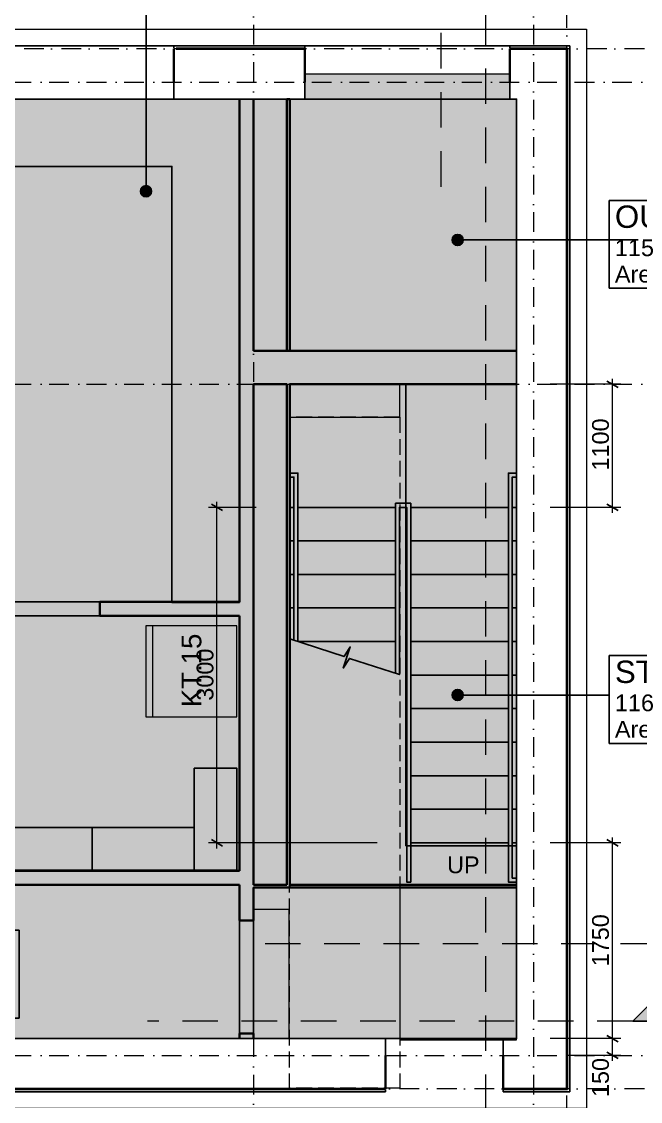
# Model space of a CAD drawing. Header units: millimetres. Extents: x -14278 to 101596, y -22378 to 34603.
# Drawn here: x 30280 to 35806, y 6139 to 15793 of the extents above; entities that cross this region are included whole.
import ezdxf
from ezdxf.enums import TextEntityAlignment as Align

# ---------------------------------------------------------------- set-up
doc = ezdxf.new("R2010")
doc.units = ezdxf.units.MM
doc.header["$MEASUREMENT"] = 0
for name, pattern in [('Dot & Dashed', [335.138881, 176.388884, -88.194442, 0, -70.555556]), ('Hidden Line', [195.611112, 141.111112, -54.5]), ('Long Dashed', [529.166651, 317.499995, -211.666656])]:
    doc.linetypes.add(name, pattern=pattern)
for name, color, linetype in [('A-Ee_40_20-M_GeneralFFAndEInternalFixed', 7, 'Continuous'), ('A-Zz_60_50_80-P_MarkerSection', 7, 'Continuous'), ('A-Zz_60_50_80-P_MarkerSectionStairs', 7, 'Continuous'), ('NewA-Ee_25_10-M_WallsExternal', 7, 'Continuous'), ('NewA-Ee_25_10-M_WallsInternal', 7, 'Continuous'), ('NewA-Ee_30_40-M_Floors', 7, 'Continuous'), ('NewA-Ee_30_60-M_Pavements', 7, 'Continuous'), ('NewA-Ee_35_10-M_StairsInternal', 7, 'Continuous'), ('NewA-Ee_35_10-M_StairsInternal2D', 7, 'Continuous'), ('NewA-Ee_40_20-M_GeneralFFAndEInternalCulinary', 7, 'Continuous'), ('NewA-SL-M_SpacesExternal', 7, 'Continuous'), ('NewA-SL-M_SpacesInternal', 7, 'Continuous'), ('NewA-Ss_30_25-M_CeilingAndSoffitSystems', 7, 'Continuous'), ('NewA-Zz_20_10_90-T_TextStair', 7, 'Continuous'), ('NewA-Zz_20_20-D_DimensionDetail', 7, 'Continuous'), ('NewA-Zz_35_40_80-M_GridStructural', 7, 'Continuous'), ('NewA-Zz_50_10_70-P_BoundarySiteRed', 7, 'Continuous'), ('NewA-Zz_50_10_90-P_BoundarySpace', 7, 'Continuous'), ('NewA-Zz_50_90_00-M_GrossInternal', 7, 'Continuous')]:
    doc.layers.add(name, color=color, linetype=linetype)
doc.styles.add('GENERATED_STYLE_1', font='')
doc.styles.get('GENERATED_STYLE_1').set_extended_font_data('Arial')
doc.dimstyles.new('GENERATED_STYLE__1', dxfattribs={"dimtxt": 150, "dimasz": 76, "dimexe": 0.18, "dimexo": 300, "dimgap": 0.09, "dimtad": 1, "dimdec": 0, "dimzin": 0, "dimdsep": 46, "dimtxsty": 'GENERATED_STYLE_1', "dimblk": 'ARROWHEAD_2', "dimblk1": 'ARROWHEAD_2', "dimblk2": 'ARROWHEAD_2', "dimcen": 0.09, "dimclrd": 6, "dimclre": 6, "dimclrt": 7, "dimazin": 0, "dimtfac": 1, "dimtdec": 4, "dimtmove": 0, "dimatfit": 3, "dimfxl": 0, "dimtolj": 1, "dimtzin": 0, "dimarcsym": 0})

# ---------------------------------------------------------------- blocks, each defined once
blk = doc.blocks.new('STAIR #2_116_1_1', base_point=(36224, 9772))
at = {"layer": 'NewA-SL-M_SpacesInternal', "color": 253, "linetype": 'Continuous', "lineweight": 13}
for p, q in [((32674.1, 12550), (32674.1, 8050)), ((34699.7, 12550), (32674.1, 12550)), ((34699.7, 6700.3), (34699.7, 12550)), ((32674.1, 8050), (32350, 8050)), ((32350, 8050), (32350, 6700.3)), ((32350, 6700.3), (34699.7, 6700.3))]:
    blk.add_line(p, q, dxfattribs=at)
at = {"layer": 'NewA-SL-M_SpacesInternal', "linetype": 'Continuous'}
for p, q in [((35528, 10125.5), (35528, 9811.2)), ((35528, 10125.5), (36920.1, 10125.5)), ((36920.1, 10125.5), (36920.1, 9811.2)), ((35528, 9811.2), (35528, 9575.5)), ((36920.1, 9811.2), (36920.1, 9575.5)), ((35528, 9575.5), (35528, 9339.8)), ((36920.1, 9575.5), (36920.1, 9339.8)), ((35528, 9339.8), (36920.1, 9339.8))]:
    blk.add_line(p, q, dxfattribs=at)
at = {"layer": 'NewA-SL-M_SpacesInternal', "color": 5, "lineweight": 70, "style": 'GENERATED_STYLE_1'}
for tag, height, p in [('ROOM_NAME', 200, (35578, 10079.8)), ('ROOM_NUMBER', 150, (35578, 9777)), ('adj_text', 150, (35578, 9541.2))]:
    blk.add_attdef(tag, text='', height=height, dxfattribs=at).set_placement(p, align=Align.TOP_LEFT)
blk = doc.blocks.new('PANTRY_114_6_1', base_point=(29618.9, 7316.1))
at = {"layer": 'NewA-SL-M_SpacesInternal', "color": 253, "linetype": 'Continuous', "lineweight": 13}
for p, q in [((32225, 10480), (27965.3, 10480)), ((27965.3, 10480), (27965.3, 8200)), ((32225, 8200), (32225, 10480)), ((27965.3, 8200), (32225, 8200))]:
    blk.add_line(p, q, dxfattribs=at)
at = {"layer": 'NewA-SL-M_SpacesInternal', "linetype": 'Continuous'}
for p, q in [((28980, 7669.6), (28980, 7355.4)), ((28980, 7669.6), (30257.7, 7669.6)), ((30257.7, 7669.6), (30257.7, 7355.4)), ((28980, 7355.4), (28980, 7119.6)), ((30257.7, 7355.4), (30257.7, 7119.6)), ((28980, 7119.6), (28980, 6883.9)), ((30257.7, 7119.6), (30257.7, 6883.9)), ((28980, 6883.9), (30257.7, 6883.9))]:
    blk.add_line(p, q, dxfattribs=at)
at = {"layer": 'NewA-SL-M_SpacesInternal', "color": 5, "lineweight": 70, "style": 'GENERATED_STYLE_1'}
for tag, height, p in [('ROOM_NAME', 200, (29030, 7623.9)), ('ROOM_NUMBER', 150, (29030, 7321.1)), ('adj_text', 150, (29030, 7085.4))]:
    blk.add_attdef(tag, text='', height=height, dxfattribs=at).set_placement(p, align=Align.TOP_LEFT)
blk = doc.blocks.new('FOOD STORAGE_113_7_1', base_point=(30691.1, 17849.3))
at = {"layer": 'NewA-SL-M_SpacesInternal', "linetype": 'Continuous'}
for p, q in [((29538.8, 18202.9), (29538.8, 17888.6)), ((29538.8, 18202.9), (31843.5, 18202.9)), ((31843.5, 18202.9), (31843.5, 17888.6)), ((29538.8, 17888.6), (29538.8, 17652.9)), ((31843.5, 17888.6), (31843.5, 17652.9)), ((29538.8, 17652.9), (29538.8, 17417.1)), ((31843.5, 17652.9), (31843.5, 17417.1)), ((29538.8, 17417.1), (31843.5, 17417.1))]:
    blk.add_line(p, q, dxfattribs=at)
at = {"layer": 'NewA-SL-M_SpacesInternal', "color": 253, "linetype": 'Continuous', "lineweight": 13}
for p, q in [((29263.9, 15099.7), (29263.9, 10605)), ((32225, 15099.7), (29263.9, 15099.7)), ((32225, 10605), (32225, 15099.7)), ((29263.9, 10605), (32225, 10605))]:
    blk.add_line(p, q, dxfattribs=at)
at = {"layer": 'NewA-SL-M_SpacesInternal', "color": 5, "lineweight": 70, "style": 'GENERATED_STYLE_1'}
for tag, height, p in [('ROOM_NAME', 200, (29588.8, 18157.1)), ('ROOM_NUMBER', 150, (29588.8, 17854.3)), ('adj_text', 150, (29588.8, 17618.6))]:
    blk.add_attdef(tag, text='', height=height, dxfattribs=at).set_placement(p, align=Align.TOP_LEFT)
blk = doc.blocks.new('OUTDOOR STORAGE_115_8_1', base_point=(36985.1, 13840.7))
at = {"layer": 'NewA-SL-M_SpacesInternal', "color": 253, "linetype": 'Continuous', "lineweight": 13}
for p, q in [((34699.7, 15099.7), (32350, 15099.7)), ((32350, 15099.7), (32350, 12850)), ((34699.7, 12850), (34699.7, 15099.7)), ((32350, 12850), (34699.7, 12850))]:
    blk.add_line(p, q, dxfattribs=at)
at = {"layer": 'NewA-SL-M_SpacesInternal', "linetype": 'Continuous'}
for p, q in [((35528, 14194.3), (35528, 13880)), ((35528, 14194.3), (38442.2, 14194.3)), ((38442.2, 14194.3), (38442.2, 13880)), ((35528, 13880), (35528, 13644.3)), ((38442.2, 13880), (38442.2, 13644.3)), ((35528, 13644.3), (35528, 13408.6)), ((38442.2, 13644.3), (38442.2, 13408.6)), ((35528, 13408.6), (38442.2, 13408.6))]:
    blk.add_line(p, q, dxfattribs=at)
at = {"layer": 'NewA-SL-M_SpacesInternal', "color": 5, "lineweight": 70, "style": 'GENERATED_STYLE_1'}
for tag, height, p in [('ROOM_NAME', 200, (35578, 14148.6)), ('ROOM_NUMBER', 150, (35578, 13845.7)), ('adj_text', 150, (35578, 13610))]:
    blk.add_attdef(tag, text='', height=height, dxfattribs=at).set_placement(p, align=Align.TOP_LEFT)
blk = doc.blocks.new('HALL_117_9_1', base_point=(18959.3, 7316.1))
at = {"layer": 'NewA-SL-M_SpacesInternal', "color": 253, "linetype": 'Continuous', "lineweight": 13}
for p, q in [((32225, 8075), (6032.4, 8075)), ((32225, 6700.3), (32225, 8075)), ((27899.7, 6700.3), (32225, 6700.3))]:
    blk.add_line(p, q, dxfattribs=at)
at = {"layer": 'NewA-SL-M_SpacesInternal', "color": 5, "lineweight": 70, "style": 'GENERATED_STYLE_1'}
for tag, height, p in [('ROOM_NAME', 200, (18313.2, 7623.9)), ('ROOM_NUMBER', 150, (18313.2, 7321.1)), ('adj_text', 150, (18313.2, 7085.4))]:
    blk.add_attdef(tag, text='', height=height, dxfattribs=at).set_placement(p, align=Align.TOP_LEFT)
blk = doc.blocks.new('BUILDING SITE_Site_28_1', base_point=(-3334.4, -767))
at = {"layer": 'NewA-SL-M_SpacesExternal', "color": 253, "linetype": 'Continuous', "lineweight": 13}
for p, q in [((-474.7, 15724.7), (35324.7, 15724.7)), ((35324.7, 15724.7), (35324.7, 6075.3))]:
    blk.add_line(p, q, dxfattribs=at)
blk.add_arc((14339.9, 6112.3), 28490.7, 314.60235, 1.1673, dxfattribs=at)
at = {"layer": 'NewA-SL-M_SpacesExternal', "color": 5, "lineweight": 70, "style": 'GENERATED_STYLE_1'}
for tag, height, p in [('ROOM_NAME', 200, (-4325.1, -459.1)), ('ROOM_NUMBER', 150, (-4325.1, -762)), ('adj_text', 150, (-4325.1, -997.7))]:
    blk.add_attdef(tag, text='', height=height, dxfattribs=at).set_placement(p, align=Align.TOP_LEFT)
blk = doc.blocks.new('Mesh_1_1', base_point=(14339.9, 34603))
at = {"layer": 'NewA-Ee_30_60-M_Pavements', "color": 254, "linetype": 'Continuous', "lineweight": 13, "flags": 128}
blk.add_lwpolyline([(14339.9, 34603, -0.414214), (42830.6, 6112.3, -0.414214), (14339.9, -22378.4, -0.414214), (-14150.7, 6112.3, -0.414214)], format="xyb", close=True, dxfattribs=at)
blk.add_lwpolyline([(-474.7, 15724.7), (35324.7, 15724.7), (35324.7, 6075.3), (28524.7, 6075.3), (28524.7, -474.7), (7900.2, -474.7), (7900.2, 2666.8), (6124.7, 2666.8), (6124.7, 1525.3), (1425.3, 1525.3), (1425.3, 6075.3), (-474.7, 6075.3)], close=True, dxfattribs=at)
blk = doc.blocks.new('Slab_1_1', base_point=(32668.2, 12256.6))
at = {"layer": 'NewA-Ee_30_40-M_Floors', "linetype": 'Continuous', "lineweight": 13}
blk.add_hatch(color=254, dxfattribs=at).paths.add_polyline_path([(32668.2, 12256.6), (33656.2, 12256.6), (33656.2, 12550), (32668.2, 12550)])
at = {"layer": 'NewA-Ee_30_40-M_Floors', "color": 6, "linetype": 'Continuous', "lineweight": 13, "flags": 128}
blk.add_lwpolyline([(32668.2, 12256.6), (33656.2, 12256.6), (33656.2, 12550), (32668.2, 12550)], close=True, dxfattribs=at)
blk = doc.blocks.new('Slab_2_1', base_point=(32350, 6700.3))
at = {"layer": 'NewA-Ee_30_40-M_Floors', "linetype": 'Continuous', "lineweight": 13}
blk.add_hatch(color=254, dxfattribs=at).paths.add_polyline_path([(32350, 6700.3), (32668.2, 6700.3), (32668.2, 7855.1), (32350, 7855.1)])
at = {"layer": 'NewA-Ee_30_40-M_Floors', "color": 6, "linetype": 'Continuous', "lineweight": 13, "flags": 128}
blk.add_lwpolyline([(32350, 6700.3), (32668.2, 6700.3), (32668.2, 7855.1), (32350, 7855.1)], close=True, dxfattribs=at)
blk = doc.blocks.new('Slab_3_1', base_point=(33656.2, 6690.1))
at = {"layer": 'NewA-Ee_30_40-M_Floors', "linetype": 'Continuous', "lineweight": 13}
blk.add_hatch(color=254, dxfattribs=at).paths.add_polyline_path([(33656.2, 6690.1), (34699.7, 6690.1), (34699.7, 8075), (33656.2, 8075)])
at = {"layer": 'NewA-Ee_30_40-M_Floors', "color": 6, "linetype": 'Continuous', "lineweight": 13, "flags": 128}
blk.add_lwpolyline([(33656.2, 6690.1), (34699.7, 6690.1), (34699.7, 8075), (33656.2, 8075)], close=True, dxfattribs=at)
blk = doc.blocks.new('Slab_4_1', base_point=(11328, 15324.9))
at = {"layer": 'NewA-Ee_30_40-M_Floors', "linetype": 'Continuous', "lineweight": 13}
blk.add_hatch(color=254, dxfattribs=at).paths.add_polyline_path([(11328, 15324.9), (11328, 15099.7), (150.3, 15099.7), (150.3, 9350.5), (-124.9, 9350.5), (-124.9, 8300.5), (150.3, 8300.5), (150.3, 6700.3), (2050.3, 6700.3), (2050.3, 2150.3), (5499.7, 2150.3), (5499.7, 3091.8), (6214.3, 3091.8), (6214.3, 2766.8), (7714.3, 2766.8), (7714.3, 3091.8), (8455.6, 3091.8), (8500.3, 150.3), (16363.1, 150.3), (16363.1, -124.9), (17413.1, -124.9), (17413.1, 150.3), (27899.7, 150.3), (27899.7, 6700.3), (34699.7, 6700.3), (34699.7, 15099.7), (34639.4, 15099.7), (34639.4, 15324.9), (32809.4, 15324.9), (32809.4, 15099.7), (13158, 15099.7), (13158, 15324.9)])
at = {"layer": 'NewA-Ee_30_40-M_Floors', "color": 6, "linetype": 'Continuous', "lineweight": 13, "flags": 128}
blk.add_lwpolyline([(13158, 15099.7), (32809.4, 15099.7), (32809.4, 15324.9), (34639.4, 15324.9), (34639.4, 15099.7), (34699.7, 15099.7), (34699.7, 6700.3), (27899.7, 6700.3), (27899.7, 150.3), (17413.1, 150.3)], dxfattribs=at)
blk = doc.blocks.new('Slab_15_1', base_point=(29263.9, 15099.7))
at = {"layer": 'NewA-Ss_30_25-M_CeilingAndSoffitSystems', "linetype": 'Continuous', "lineweight": 0}
blk.add_hatch(color=255, dxfattribs=at).paths.add_polyline_path([(29263.9, 15099.7), (29263.9, 10605), (32225, 10605), (32225, 15099.7)])
at = {"layer": 'NewA-Ss_30_25-M_CeilingAndSoffitSystems', "color": 6, "linetype": 'Continuous', "lineweight": 13, "flags": 128}
blk.add_lwpolyline([(29263.9, 15099.7), (32225, 15099.7), (32225, 10605), (29263.9, 10605)], close=True, dxfattribs=at)
blk = doc.blocks.new('Slab_16_1', base_point=(27965.325, 10480))
at = {"layer": 'NewA-Ss_30_25-M_CeilingAndSoffitSystems', "linetype": 'Continuous', "lineweight": 0}
blk.add_hatch(color=255, dxfattribs=at).paths.add_polyline_path([(27965.325, 10480), (27965.325, 8200), (32225, 8200), (32225, 10480)])
at = {"layer": 'NewA-Ss_30_25-M_CeilingAndSoffitSystems', "color": 6, "linetype": 'Continuous', "lineweight": 13, "flags": 128}
blk.add_lwpolyline([(27965.325, 10480), (32225, 10480), (32225, 8200), (27965.325, 8200)], close=True, dxfattribs=at)
blk = doc.blocks.new('Slab_17_1', base_point=(32350, 12850))
at = {"layer": 'NewA-Ss_30_25-M_CeilingAndSoffitSystems', "linetype": 'Continuous', "lineweight": 0}
blk.add_hatch(color=255, dxfattribs=at).paths.add_polyline_path([(32350, 12850), (34699.7, 12850), (34699.7, 15099.7), (32350, 15099.7)])
at = {"layer": 'NewA-Ss_30_25-M_CeilingAndSoffitSystems', "color": 6, "linetype": 'Continuous', "lineweight": 13, "flags": 128}
blk.add_lwpolyline([(32350, 12850), (34699.7, 12850), (34699.7, 15099.7), (32350, 15099.7)], close=True, dxfattribs=at)
blk = doc.blocks.new('Slab_18_1', base_point=(32225, 6700.3))
at = {"layer": 'NewA-Ss_30_25-M_CeilingAndSoffitSystems', "linetype": 'Continuous', "lineweight": 0}
blk.add_hatch(color=255, dxfattribs=at).paths.add_polyline_path([(32225, 6700.3), (32225, 8075), (6060, 8075), (6060, 6700.3)])
at = {"layer": 'NewA-Ss_30_25-M_CeilingAndSoffitSystems', "color": 6, "linetype": 'Continuous', "lineweight": 13, "flags": 128}
blk.add_lwpolyline([(32225, 6700.3), (6060, 6700.3), (6060, 8075), (32225, 8075)], close=True, dxfattribs=at)
blk = doc.blocks.new('Slab_28_1', base_point=(32350, 8050))
at = {"layer": 'NewA-Ss_30_25-M_CeilingAndSoffitSystems', "linetype": 'Continuous', "lineweight": 0}
blk.add_hatch(color=255, dxfattribs=at).paths.add_polyline_path([(32350, 8050), (32350, 6700.3), (34699.7, 6700.3), (34699.7, 8050)])
at = {"layer": 'NewA-Ss_30_25-M_CeilingAndSoffitSystems', "color": 6, "linetype": 'Continuous', "lineweight": 13, "flags": 128}
blk.add_lwpolyline([(32350, 8050), (34699.7, 8050), (34699.7, 6700.3), (32350, 6700.3)], close=True, dxfattribs=at)
blk = doc.blocks.new('Wall_3_1', base_point=(0, 15250))
at = {"layer": 'NewA-Ee_25_10-M_WallsExternal', "linetype": 'Continuous'}
for p, q in [((31640, 15574.9), (30140, 15574.9)), ((31660.1, 15574.9), (31640, 15574.9)), ((31640, 15574.9), (31640, 15554.8)), ((31660.1, 15554.8), (32809.4, 15554.8)), ((32809.4, 15574.9), (32809.4, 15554.8)), ((34639.4, 15574.9), (32809.4, 15574.9)), ((34639.4, 15574.9), (34639.4, 15554.8)), ((34639.4, 15554.8), (35154.8, 15554.8)), ((31640, 15250), (31640, 15224.9)), ((31640, 15224.9), (31640, 15179.6)), ((31640, 15179.6), (31640, 15116.1)), ((32809.4, 15250), (32809.4, 15209.9)), ((32809.4, 15209.9), (32809.4, 15179.6)), ((32809.4, 15179.6), (32809.4, 15116.1)), ((34639.4, 15250), (34639.4, 15209.9)), ((34639.4, 15209.9), (34639.4, 15179.6)), ((34639.4, 15179.6), (34639.4, 15116.1)), ((31640, 15116.1), (31640, 15099.7)), ((31653, 15099.7), (31640, 15099.7)), ((32809.4, 15116.1), (32809.4, 15099.7)), ((34639.4, 15116.1), (34639.4, 15099.7))]:
    blk.add_line(p, q, dxfattribs=at)
at = {"layer": 'NewA-Ee_25_10-M_WallsExternal', "color": 92, "linetype": 'Continuous', "lineweight": 35}
for p, q in [((31640, 15550), (31640, 15274.9)), ((31660.1, 15550), (32809.4, 15550)), ((32809.4, 15550), (32809.4, 15324.9)), ((34639.4, 15550), (35150, 15550)), ((34639.4, 15550), (34639.4, 15324.9)), ((31640, 15274.9), (31640, 15250)), ((32809.4, 15324.9), (32809.4, 15250)), ((34639.4, 15324.9), (34639.4, 15250))]:
    blk.add_line(p, q, dxfattribs=at)
at = {"layer": 'NewA-Ee_25_10-M_WallsExternal', "linetype": 'Continuous', "flags": 128}
for points in [[(32809.4, 15574.9), (31660.1, 15574.9)], [(35174.9, 15574.9), (34639.4, 15574.9)], [(31653, 15099.7), (32225, 15099.7)], [(32350, 15099.7), (32809.4, 15099.7)], [(34639.4, 15099.7), (34699.7, 15099.7)]]:
    blk.add_lwpolyline(points, dxfattribs=at)
blk = doc.blocks.new('Wall_4_1', base_point=(34850, 15250))
at = {"layer": 'NewA-Ee_25_10-M_WallsExternal', "color": 92, "linetype": 'Continuous', "lineweight": 35}
blk.add_line((35150, 15550), (35150, 6250), dxfattribs=at)
at = {"layer": 'NewA-Ee_25_10-M_WallsExternal', "linetype": 'Continuous'}
blk.add_line((35154.8, 15554.8), (35154.8, 6245.2), dxfattribs=at)
at = {"layer": 'NewA-Ee_25_10-M_WallsExternal', "linetype": 'Continuous', "flags": 128}
for points in [[(35174.9, 6225.1), (35174.9, 15574.9)], [(34699.7, 15099.7), (34699.7, 12850)], [(34699.7, 12550), (34699.7, 8075)], [(34699.7, 8050), (34699.7, 6700.3)]]:
    blk.add_lwpolyline(points, dxfattribs=at)
blk = doc.blocks.new('Wall_5_1', base_point=(34850, 6550))
at = {"layer": 'NewA-Ee_25_10-M_WallsExternal', "linetype": 'Continuous'}
for p, q in [((33529, 6683.9), (33529, 6700.3)), ((34579, 6700.3), (33529, 6700.3)), ((33529, 6620.4), (33529, 6683.9)), ((34579, 6683.9), (34579, 6700.3)), ((34579, 6620.4), (34579, 6683.9)), ((33529, 6550), (33529, 6620.4)), ((34579, 6550), (34579, 6620.4)), ((33529, 6245.2), (28354.8, 6245.2)), ((33529, 6225.1), (33529, 6245.2)), ((35154.8, 6245.2), (34579, 6245.2)), ((34579, 6225.1), (34579, 6245.2))]:
    blk.add_line(p, q, dxfattribs=at)
at = {"layer": 'NewA-Ee_25_10-M_WallsExternal', "color": 92, "linetype": 'Continuous', "lineweight": 35}
for p, q in [((33529, 6540.1), (33529, 6550)), ((33529, 6425.1), (33529, 6540.1)), ((34579, 6540.1), (34579, 6550)), ((34579, 6425.1), (34579, 6540.1)), ((33529, 6250), (33529, 6425.1)), ((34579, 6250), (34579, 6425.1)), ((33529, 6250), (28350, 6250)), ((35150, 6250), (34579, 6250))]:
    blk.add_line(p, q, dxfattribs=at)
at = {"layer": 'NewA-Ee_25_10-M_WallsExternal', "linetype": 'Continuous', "flags": 128}
for points in [[(32225, 6700.3), (27899.7, 6700.3)], [(33529, 6700.3), (32350, 6700.3)], [(34699.7, 6700.3), (34579, 6700.3)], [(28374.9, 6225.1), (33529, 6225.1)], [(34579, 6225.1), (35174.9, 6225.1)]]:
    blk.add_lwpolyline(points, dxfattribs=at)
blk = doc.blocks.new('Wall_10_1', base_point=(5907.4, 8075))
at = {"layer": 'NewA-Ee_25_10-M_WallsInternal', "color": 92, "linetype": 'Continuous', "lineweight": 35, "flags": 128}
for points in [[(32225, 8200), (27965.3, 8200)], [(27431.1, 8075), (32225, 8075)]]:
    blk.add_lwpolyline(points, dxfattribs=at)
blk = doc.blocks.new('Wall_11_1', base_point=(32350, 6550))
at = {"layer": 'NewA-Ee_25_10-M_WallsInternal', "color": 92, "linetype": 'Continuous', "lineweight": 35}
for p, q in [((32350, 7756.9), (32225, 7756.9)), ((32350, 6746.9), (32225, 6746.9))]:
    blk.add_line(p, q, dxfattribs=at)
at = {"layer": 'NewA-Ee_25_10-M_WallsInternal', "linetype": 'Continuous'}
for p, q in [((32225, 7756.9), (32225, 6746.9)), ((32350, 6746.9), (32350, 7756.9))]:
    blk.add_line(p, q, dxfattribs=at)
at = {"layer": 'NewA-Ee_25_10-M_WallsInternal', "color": 92, "linetype": 'Continuous', "lineweight": 35, "flags": 128}
for points in [[(32225, 15099.7), (32225, 10605)], [(32350, 12850), (32350, 15099.7)], [(32350, 8075), (32350, 12550)], [(32225, 10480), (32225, 8200)], [(32225, 8075), (32225, 7756.9)], [(32350, 7756.9), (32350, 8050)], [(32225, 6746.9), (32225, 6700.3)], [(32350, 6700.3), (32350, 6746.9)]]:
    blk.add_lwpolyline(points, dxfattribs=at)
blk = doc.blocks.new('Wall_13_1', base_point=(27965.3, 10480))
at = {"layer": 'NewA-Ee_25_10-M_WallsInternal', "color": 92, "linetype": 'Continuous', "lineweight": 35}
for p, q in [((29966.9, 10480), (29966.9, 10605)), ((30976.9, 10480), (30976.9, 10605))]:
    blk.add_line(p, q, dxfattribs=at)
at = {"layer": 'NewA-Ee_25_10-M_WallsInternal', "linetype": 'Continuous'}
for p, q in [((30976.9, 10605), (29966.9, 10605)), ((29966.9, 10480), (30976.9, 10480))]:
    blk.add_line(p, q, dxfattribs=at)
at = {"layer": 'NewA-Ee_25_10-M_WallsInternal', "color": 92, "linetype": 'Continuous', "lineweight": 35, "flags": 128}
for points in [[(29138.9, 10605), (27840.3, 10605)], [(29966.9, 10605), (29263.9, 10605)], [(32225, 10605), (30976.9, 10605)], [(27965.3, 10480), (29966.9, 10480)], [(30976.9, 10480), (32225, 10480)]]:
    blk.add_lwpolyline(points, dxfattribs=at)
blk = doc.blocks.new('Wall_28_1', base_point=(32350, 12550))
at = {"layer": 'NewA-Ee_25_10-M_WallsInternal', "color": 92, "linetype": 'Continuous', "lineweight": 35, "flags": 128}
for points in [[(34699.7, 12850), (32350, 12850)], [(32350, 12550), (32649.1, 12550)], [(32674.1, 12550), (34699.7, 12550)]]:
    blk.add_lwpolyline(points, dxfattribs=at)
blk = doc.blocks.new('Wall_58_1', base_point=(32674.1, 12550))
at = {"layer": 'NewA-Ee_25_10-M_WallsInternal', "color": 92, "linetype": 'Continuous', "lineweight": 35, "flags": 128}
for points in [[(32649.1, 12550), (32649.1, 8075)], [(32674.1, 8075), (32674.1, 12550)]]:
    blk.add_lwpolyline(points, dxfattribs=at)
blk = doc.blocks.new('Wall_59_1', base_point=(32674.1, 8050))
at = {"layer": 'NewA-Ee_25_10-M_WallsInternal', "color": 92, "linetype": 'Continuous', "lineweight": 35, "flags": 128}
for points in [[(32649.1, 8075), (32350, 8075)], [(32350, 8050), (32674.1, 8050)]]:
    blk.add_lwpolyline(points, dxfattribs=at)
blk = doc.blocks.new('Wall_60_1', base_point=(32350, 8050))
at = {"layer": 'NewA-Ee_25_10-M_WallsInternal', "color": 92, "linetype": 'Continuous', "lineweight": 35, "flags": 128}
for points in [[(32649.1, 8075), (32350, 8075)], [(32350, 8050), (34699.7, 8050)], [(34699.7, 8075), (32674.1, 8075)]]:
    blk.add_lwpolyline(points, dxfattribs=at)
blk = doc.blocks.new('Wall_62_1', base_point=(32674.1, 12850))
at = {"layer": 'NewA-Ee_25_10-M_WallsInternal', "color": 92, "linetype": 'Continuous', "lineweight": 35, "flags": 128}
for points in [[(32674.1, 15099.7), (32649.1, 15099.7)], [(32649.1, 15099.7), (32649.1, 12850)], [(32674.1, 12850), (32674.1, 15099.7)], [(32649.1, 12850), (32674.1, 12850)]]:
    blk.add_lwpolyline(points, dxfattribs=at)
blk = doc.blocks.new('Standard grid marker')
at = {"layer": 'NewA-Zz_35_40_80-M_GridStructural', "color": 6, "linetype": 'Dot & Dashed', "lineweight": 13}
blk.add_line((1000, 0), (18130.8, 0), dxfattribs=at)
at = {"layer": 'NewA-Zz_35_40_80-M_GridStructural', "style": 'GENERATED_STYLE_1'}
blk.add_attdef('AC_MarkerText_1', text='', height=250, rotation=90, dxfattribs=at).set_placement((-250, 14.3), align=Align.MIDDLE_CENTER)
blk = doc.blocks.new('Standard grid marker_2')
at = {"layer": 'NewA-Zz_35_40_80-M_GridStructural', "color": 6, "linetype": 'Dot & Dashed', "lineweight": 13}
blk.add_line((1000, 0), (40175.6, 0), dxfattribs=at)
at = {"layer": 'NewA-Zz_35_40_80-M_GridStructural', "style": 'GENERATED_STYLE_1'}
blk.add_attdef('AC_MarkerText_1', text='', height=250, dxfattribs=at).set_placement((41425.6, 14.3), align=Align.MIDDLE_CENTER)
blk = doc.blocks.new('Standard grid marker_3')
at = {"layer": 'NewA-Zz_35_40_80-M_GridStructural', "color": 6, "linetype": 'Dot & Dashed', "lineweight": 13}
blk.add_line((0, 0), (19130.8, 0), dxfattribs=at)
blk = doc.blocks.new('Standard grid marker_4')
at = {"layer": 'NewA-Zz_35_40_80-M_GridStructural', "color": 6, "linetype": 'Dot & Dashed', "lineweight": 13}
blk.add_line((1000, 0), (40175.6, 0), dxfattribs=at)
blk = doc.blocks.new('Refrigerator 19')
at = {"layer": 'NewA-Ee_40_20-M_GeneralFFAndEInternalCulinary', "color": 1, "linetype": 'Continuous', "lineweight": 18}
for p, q in [((812.8, 812.8), (0, 812.8)), ((0, 812.8), (0, 0)), ((812.8, 0), (812.8, 812.8)), ((0, 60), (812.8, 60)), ((0, 0), (812.8, 0))]:
    blk.add_line(p, q, dxfattribs=at)
at = {"layer": 'NewA-Ee_40_20-M_GeneralFFAndEInternalCulinary', "style": 'GENERATED_STYLE_1'}
blk.add_attdef('txt', text='', height=176.4, rotation=180, dxfattribs=at).set_placement((406.4, 415), align=Align.MIDDLE_CENTER)
blk = doc.blocks.new('Beam_3_1', base_point=(34699.7, 8424.5))
at = {"layer": 'NewA-Ee_35_10-M_StairsInternal', "linetype": 'Continuous'}
for p, q in [((34699.7, 12550), (33711.7, 12550)), ((33711.7, 12550), (33711.7, 8424.3)), ((34699.7, 12550), (34699.7, 8424.3)), ((34699.7, 8424.3), (33711.7, 8424.3))]:
    blk.add_line(p, q, dxfattribs=at)
blk = doc.blocks.new('Beam_4_1', base_point=(33656.2, 11132.2))
at = {"layer": 'NewA-Ee_35_10-M_StairsInternal', "color": 6, "linetype": 'Hidden Line', "lineweight": 13}
for p, q in [((33656.2, 12256.6), (32668.2, 12256.6)), ((32668.2, 12256.6), (32668.2, 6256.9)), ((33656.2, 12256.6), (33656.2, 6256.9)), ((33656.2, 6256.9), (32668.2, 6256.9))]:
    blk.add_line(p, q, dxfattribs=at)
blk = doc.blocks.new('Line_8_1', base_point=(31390.7, 14276.2))
at = {"layer": 'NewA-Zz_50_10_90-P_BoundarySpace', "linetype": 'Continuous'}
blk.add_hatch(color=256, dxfattribs=at).paths.add_polyline_path([(31440.7, 14276.2), (31436.9, 14295.4), (31426.1, 14311.6), (31409.8, 14322.4), (31390.7, 14326.2), (31371.6, 14322.4), (31355.3, 14311.6), (31344.5, 14295.4), (31340.7, 14276.2), (31344.5, 14257.1), (31355.3, 14240.9), (31371.6, 14230), (31390.7, 14226.2), (31409.8, 14230), (31426.1, 14240.9), (31436.9, 14257.1)])
blk.add_line((31390.7, 14326.2), (31390.7, 17417.1), dxfattribs=at)
blk.add_circle((31390.7, 14276.2), 50, dxfattribs=at)
blk = doc.blocks.new('Line_9_1', base_point=(34174.1, 13840.7))
at = {"layer": 'NewA-Zz_50_10_90-P_BoundarySpace', "linetype": 'Continuous'}
blk.add_hatch(color=256, dxfattribs=at).paths.add_polyline_path([(34224.1, 13840.7), (34220.3, 13859.8), (34209.4, 13876.1), (34193.2, 13886.9), (34174.1, 13890.7), (34154.9, 13886.9), (34138.7, 13876.1), (34127.9, 13859.8), (34124.1, 13840.7), (34127.9, 13821.6), (34138.7, 13805.3), (34154.9, 13794.5), (34174.1, 13790.7), (34193.2, 13794.5), (34209.4, 13805.3), (34220.3, 13821.6)])
blk.add_line((34224.1, 13840.7), (35785.8, 13840.7), dxfattribs=at)
blk.add_circle((34174.1, 13840.7), 50, dxfattribs=at)
blk = doc.blocks.new('Line_10_1', base_point=(34174.1, 9772))
at = {"layer": 'NewA-Zz_50_10_90-P_BoundarySpace', "linetype": 'Continuous'}
blk.add_hatch(color=256, dxfattribs=at).paths.add_polyline_path([(34224.1, 9772), (34220.3, 9791.1), (34209.4, 9807.3), (34193.2, 9818.2), (34174.1, 9822), (34154.9, 9818.2), (34138.7, 9807.3), (34127.9, 9791.1), (34124.1, 9772), (34127.9, 9752.8), (34138.7, 9736.6), (34154.9, 9725.8), (34174.1, 9722), (34193.2, 9725.8), (34209.4, 9736.6), (34220.3, 9752.8)])
blk.add_line((34224.1, 9772), (35528, 9772), dxfattribs=at)
blk.add_circle((34174.1, 9772), 50, dxfattribs=at)
blk = doc.blocks.new('*D365')
at = {"layer": 'NewA-Zz_20_20-D_DimensionDetail', "color": 6, "linetype": 'Continuous', "lineweight": 13}
for p, q in [((35631.5, 12550), (34999.7, 12550)), ((35556.5, 12550), (35556.5, 12598.9)), ((35556.5, 11450), (35556.5, 12550)), ((35631.5, 11450), (34999.7, 11450)), ((35556.5, 11401.1), (35556.5, 11450))]:
    blk.add_line(p, q, dxfattribs=at)
at = {"layer": 'NewA-Zz_20_20-D_DimensionDetail', "linetype": 'Continuous'}
for p, q in [((35606.5, 12521.1), (35506.5, 12578.9)), ((35506.5, 11478.9), (35606.5, 11421.1))]:
    blk.add_line(p, q, dxfattribs=at)
at = {"layer": 'NewA-Zz_20_20-D_DimensionDetail', "insert": (35526.5, 11778.8), "char_height": 150, "attachment_point": 7, "rotation": 90, "style": 'GENERATED_STYLE_1'}
blk.add_mtext('\\A1;{\\fArial|b0|i0|c0|p34;1100}', dxfattribs=at)
blk = doc.blocks.new('ARROWHEAD_2')
at = {"color": 0, "linetype": 'Continuous', "lineweight": 0}
for p, q in [((0, 0), (-1, 0)), ((-0.38, -0.66), (0.38, 0.66))]:
    blk.add_line(p, q, dxfattribs=at)
blk = doc.blocks.new('*D366')
at = {"layer": 'NewA-Zz_20_20-D_DimensionDetail', "color": 6, "linetype": 'Continuous', "lineweight": 13}
for p, q in [((32024.7, 11450), (32024.7, 11498.9)), ((32374.1, 11450), (31949.7, 11450)), ((32024.7, 8450.2), (32024.7, 11450)), ((33454.6, 8450.2), (31949.7, 8450.2)), ((32024.7, 8401.3), (32024.7, 8450.2))]:
    blk.add_line(p, q, dxfattribs=at)
at = {"layer": 'NewA-Zz_20_20-D_DimensionDetail', "linetype": 'Continuous'}
for p, q in [((32074.7, 11421.1), (31974.7, 11478.9)), ((31974.7, 8479.1), (32074.7, 8421.3))]:
    blk.add_line(p, q, dxfattribs=at)
at = {"layer": 'NewA-Zz_20_20-D_DimensionDetail', "insert": (31994.7, 9721.3), "char_height": 150, "attachment_point": 7, "rotation": 90, "style": 'GENERATED_STYLE_1'}
blk.add_mtext('\\A1;{\\fArial|b0|i0|c0|p34;3000}', dxfattribs=at)
blk = doc.blocks.new('*D367')
at = {"layer": 'NewA-Zz_20_20-D_DimensionDetail', "color": 6, "linetype": 'Continuous', "lineweight": 13}
for p, q in [((35631.5, 6700.3), (34999.7, 6700.3)), ((35556.5, 6550), (35556.5, 6700.3)), ((35631.5, 6550), (35150, 6550)), ((35556.5, 6501.1), (35556.5, 6550))]:
    blk.add_line(p, q, dxfattribs=at)
at = {"layer": 'NewA-Zz_20_20-D_DimensionDetail', "linetype": 'Continuous'}
for p, q in [((35506.5, 6729.2), (35606.5, 6671.4)), ((35506.5, 6578.9), (35606.5, 6521.1))]:
    blk.add_line(p, q, dxfattribs=at)
at = {"layer": 'NewA-Zz_20_20-D_DimensionDetail', "insert": (35526.5, 6177.9), "char_height": 150, "attachment_point": 7, "rotation": 90, "style": 'GENERATED_STYLE_1'}
blk.add_mtext('\\A1;{\\fArial|b0|i0|c0|p34;150}', dxfattribs=at)
blk = doc.blocks.new('*D368')
at = {"layer": 'NewA-Zz_20_20-D_DimensionDetail', "color": 6, "linetype": 'Continuous', "lineweight": 13}
for p, q in [((35556.5, 8450.2), (35556.5, 8499.1)), ((35631.5, 8450.2), (34999.7, 8450.2)), ((35556.5, 6700.3), (35556.5, 8450.2)), ((35631.5, 6700.3), (34999.7, 6700.3))]:
    blk.add_line(p, q, dxfattribs=at)
at = {"layer": 'NewA-Zz_20_20-D_DimensionDetail', "linetype": 'Continuous'}
for p, q in [((35606.5, 8421.3), (35506.5, 8479.1)), ((35506.5, 6729.2), (35606.5, 6671.4))]:
    blk.add_line(p, q, dxfattribs=at)
at = {"layer": 'NewA-Zz_20_20-D_DimensionDetail', "insert": (35526.5, 7346.4), "char_height": 150, "attachment_point": 7, "rotation": 90, "style": 'GENERATED_STYLE_1'}
blk.add_mtext('\\A1;{\\fArial|b0|i0|c0|p34;1750}', dxfattribs=at)
blk = doc.blocks.new('Cutting Plane_7_1', base_point=(36537.4, 6855.5))
at = {"layer": 'A-Zz_60_50_80-P_MarkerSectionStairs', "linetype": 'Continuous'}
for points in [[(36937.4, 7255.5, 0.414214), (36137.4, 7255.5), (36537.4, 7655.5)], [(35737.4, 6855.5), (35971.7, 6855.5, -0.198912), (36137.4, 7255.5)], [(37337.4, 6855.5), (37103.1, 6855.5, 0.198912), (36937.4, 7255.5)]]:
    blk.add_hatch(color=256, dxfattribs=at).paths.add_polyline_path(points)
for p, q in [((36137.4, 7255.5), (36537.4, 7655.5)), ((36537.4, 7655.5), (36937.4, 7255.5)), ((36137.4, 7255.5), (35737.4, 6855.5)), ((36937.4, 7255.5), (37337.4, 6855.5)), ((35737.4, 6855.5), (35971.7, 6855.5)), ((37103.1, 6855.5), (35971.7, 6855.5)), ((37337.4, 6855.5), (37103.1, 6855.5))]:
    blk.add_line(p, q, dxfattribs=at)
at = {"layer": 'A-Zz_60_50_80-P_MarkerSectionStairs', "color": 6, "linetype": 'Long Dashed', "lineweight": 13}
blk.add_line((35737.4, 6855.5), (31405, 6855.5), dxfattribs=at)
at = {"layer": 'A-Zz_60_50_80-P_MarkerSectionStairs', "linetype": 'Continuous'}
blk.add_circle((36537.4, 6855.5), 565.7, dxfattribs=at)
for start, end in [(45, 135), (135, 180), (0, 45)]:
    blk.add_arc((36537.4, 6855.5), 565.7, start, end, dxfattribs=at)
at = {"layer": 'A-Zz_60_50_80-P_MarkerSectionStairs', "char_height": 200, "attachment_point": 9, "style": 'GENERATED_STYLE_1'}
for s, insert in [('\\A1;{\\fArial|b0|i0|c0|p34;4}', (36613.7, 6946.9)), ('\\A1;{\\fArial|b0|i0|c0|p34;07001}', (36918.8, 6583.6))]:
    blk.add_mtext(s, dxfattribs=dict(at, insert=insert))
blk = doc.blocks.new('Cutting Plane_8_1', base_point=(34424.6, 4732))
at = {"layer": 'A-Zz_60_50_80-P_MarkerSectionStairs', "color": 6, "linetype": 'Long Dashed', "lineweight": 13}
blk.add_line((34424.6, 5532), (34424.6, 16199.9), dxfattribs=at)
blk = doc.blocks.new('Cutting Plane_11_1', base_point=(34026.8, -2269))
at = {"layer": 'A-Zz_60_50_80-P_MarkerSection', "color": 6, "linetype": 'Long Dashed', "lineweight": 13}
blk.add_line((34026.8, 14315.3), (34026.8, 18515.3), dxfattribs=at)
blk = doc.blocks.new('Cutting Plane_12_1', base_point=(-3239.8, 7549.3))
at = {"layer": 'A-Zz_60_50_80-P_MarkerSection', "color": 6, "linetype": 'Long Dashed', "lineweight": 13}
blk.add_line((32453.4, 7549.3), (36653.4, 7549.3), dxfattribs=at)

msp = doc.modelspace()

# ---------------------------------------------------------------- hatches: boundary and pattern name
at = {"layer": 'A-Ee_40_20-M_GeneralFFAndEInternalFixed', "linetype": 'Continuous', "lineweight": 13}
for points in [[(31622.1, 10600.7), (31622.1, 14498.2), (29859.8, 14498.2), (29859.8, 10600.7), (29263.9, 10600.7), (29263.9, 15099.7), (32225, 15099.7), (32225, 10600.7)], [(31821.2, 9118), (32202.5, 9118), (32202.5, 8207.2), (31821.2, 8207.2)], [(30910.4, 8207.2), (29999.6, 8207.2), (29999.6, 8588.5), (30910.4, 8588.5)], [(31821.2, 8588.5), (30910.4, 8588.5), (30910.4, 8207.2), (31821.2, 8207.2)]]:
    msp.add_hatch(color=11, dxfattribs=at).paths.add_polyline_path(points)
at = {"layer": 'NewA-Zz_50_90_00-M_GrossInternal', "linetype": 'Continuous', "lineweight": 140}
msp.add_hatch(color=1, dxfattribs=at).paths.add_polyline_path([(150.3, 15099.7), (34699.7, 15099.7), (34699.7, 6700.3), (27899.7, 6700.3), (27899.7, 150.3), (8500.3, 150.3), (8500.3, 3091.8), (5499.7, 3091.8), (5499.7, 2150.3), (2050.3, 2150.3), (2050.3, 6700.3), (150.3, 6700.3)])

# ---------------------------------------------------------------- linework, layer by layer
at = {"layer": 'A-Ee_40_20-M_GeneralFFAndEInternalFixed', "linetype": 'Continuous', "flags": 128}
for points in [[(31622.1, 10600.7), (31622.1, 14498.2), (29859.8, 14498.2), (29859.8, 10600.7), (29263.9, 10600.7), (29263.9, 15099.7), (32225, 15099.7), (32225, 10600.7)], [(31821.2, 9118), (32202.5, 9118), (32202.5, 8207.2), (31821.2, 8207.2)], [(30910.4, 8207.2), (29999.6, 8207.2), (29999.6, 8588.5), (30910.4, 8588.5)], [(31821.2, 8588.5), (30910.4, 8588.5), (30910.4, 8207.2), (31821.2, 8207.2)]]:
    msp.add_lwpolyline(points, close=True, dxfattribs=at)
at = {"layer": 'NewA-Ee_35_10-M_StairsInternal2D', "linetype": 'Continuous', "flags": 128}
for points in [[(32674.1, 11720.9), (32674.1, 11450), (32674.1, 10273.1), (33159.8, 10115.4), (33214.9, 10202.2), (33152.4, 10012.8), (33207.5, 10099.6), (33654.1, 9954.6), (33654.1, 11450), (33719.7, 11450), (33719.7, 8100.4), (33754.6, 8100.4), (33754.6, 8450.2), (34626.7, 8450.2), (34626.7, 8100.4), (34699.7, 8100.4), (34699.7, 8135.3), (34661.6, 8135.3), (34661.6, 8450.2), (34699.7, 8450.2), (34699.7, 11450), (34699.7, 11720.9), (34699.7, 12550), (32674.1, 12550)], [(34699.7, 8135.3), (34661.6, 8135.3), (34661.6, 11720.9), (34699.7, 11720.9), (34699.7, 11755.9), (34626.7, 11755.9), (34626.7, 8100.4), (34699.7, 8100.4)]]:
    msp.add_lwpolyline(points, close=True, dxfattribs=at)
for points in [[(32747.1, 10249.8), (32747.1, 11755.9), (32674.1, 11755.9), (32674.1, 11720.9), (32712.2, 11720.9), (32712.2, 10260.4)], [(32674.1, 11450), (32712.2, 11450)], [(32747.1, 11450), (33619.2, 11450)], [(33619.2, 11486), (33754.6, 11486)], [(33619.2, 9965.2), (33619.2, 11486)], [(33654.1, 11450), (33719.7, 11450)], [(33654.1, 9954.6), (33654.1, 11450)], [(33719.7, 8100.4), (33719.7, 11450)], [(33754.6, 8100.4), (33754.6, 11486)], [(33754.6, 11450), (34626.7, 11450)], [(34661.6, 11450), (34699.7, 11450)], [(32674.1, 11150.5), (32712.2, 11150.5)], [(32747.1, 11150.5), (33619.2, 11150.5)], [(33754.6, 11150.5), (34626.7, 11150.5)], [(34661.6, 11150.5), (34699.7, 11150.5)], [(32674.1, 10851), (32712.2, 10851)], [(32747.1, 10851), (33619.2, 10851)], [(33754.6, 10851), (34626.7, 10851)], [(34661.6, 10851), (34699.7, 10851)], [(32674.1, 10550.4), (32712.2, 10550.4)], [(32747.1, 10550.4), (33619.2, 10550.4)], [(33754.6, 10550.4), (34626.7, 10550.4)], [(34661.6, 10550.4), (34699.7, 10550.4)], [(32674.1, 10273.1), (33159.8, 10115.4), (33214.9, 10202.2), (33152.4, 10012.8), (33207.5, 10099.6), (33654.1, 9954.6)], [(32747.1, 10250.9), (33619.2, 10250.9)], [(33754.6, 10250.9), (34626.7, 10250.9)], [(34661.6, 10250.9), (34699.7, 10250.9)], [(33754.6, 9950.3), (34626.7, 9950.3)], [(34661.6, 9950.3), (34699.7, 9950.3)], [(33754.6, 9650.8), (34626.7, 9650.8)], [(34661.6, 9650.8), (34699.7, 9650.8)], [(33754.6, 9350.3), (34626.7, 9350.3)], [(34661.6, 9350.3), (34699.7, 9350.3)], [(33754.6, 9050.8), (34626.7, 9050.8)], [(34661.6, 9050.8), (34699.7, 9050.8)], [(33754.6, 8750.2), (34626.7, 8750.2)], [(34661.6, 8750.2), (34699.7, 8750.2)], [(33754.6, 8450.2), (34626.7, 8450.2)], [(34661.6, 8450.2), (34699.7, 8450.2)], [(33719.7, 8100.4), (33754.6, 8100.4)]]:
    msp.add_lwpolyline(points, dxfattribs=at)
at = {"layer": 'NewA-Zz_50_10_70-P_BoundarySiteRed', "color": 1, "linetype": 'Continuous', "lineweight": 140}
msp.add_circle((14339.9, 6112.3), 28490.7, dxfattribs=at)
at = {"layer": 'NewA-Zz_50_90_00-M_GrossInternal', "linetype": 'Continuous', "flags": 128}
msp.add_lwpolyline([(150.3, 15099.7), (34699.7, 15099.7), (34699.7, 6700.3), (27899.7, 6700.3), (27899.7, 150.3), (8500.3, 150.3), (8500.3, 3091.8), (5499.7, 3091.8), (5499.7, 2150.3), (2050.3, 2150.3), (2050.3, 6700.3), (150.3, 6700.3)], close=True, dxfattribs=at)

# ---------------------------------------------------------------- block references
at = {"layer": 'A-Zz_60_50_80-P_MarkerSection', "color": 6, "lineweight": 13}
for name, p in [('Cutting Plane_11_1', (34026.8, -2269)), ('Cutting Plane_12_1', (-3239.8, 7549.3))]:
    msp.add_blockref(name, p, dxfattribs=at)
at = {"layer": 'A-Zz_60_50_80-P_MarkerSectionStairs', "color": 6, "lineweight": 13}
for name, p in [('Cutting Plane_8_1', (34424.6, 4732)), ('Cutting Plane_7_1', (36537.4, 6855.5))]:
    msp.add_blockref(name, p, dxfattribs=at)
at = {"layer": 'NewA-Ee_25_10-M_WallsExternal', "color": 92, "lineweight": 35}
for name, p in [('Wall_3_1', (0, 15250)), ('Wall_4_1', (34850, 15250)), ('Wall_5_1', (34850, 6550))]:
    msp.add_blockref(name, p, dxfattribs=at)
at = {"layer": 'NewA-Ee_25_10-M_WallsInternal', "color": 92, "lineweight": 35}
for name, p in [('Wall_11_1', (32350, 6550)), ('Wall_62_1', (32674.1, 12850)), ('Wall_28_1', (32350, 12550)), ('Wall_58_1', (32674.1, 12550)), ('Wall_13_1', (27965.3, 10480)), ('Wall_10_1', (5907.4, 8075)), ('Wall_59_1', (32674.1, 8050)), ('Wall_60_1', (32350, 8050))]:
    msp.add_blockref(name, p, dxfattribs=at)
at = {"layer": 'NewA-Ee_30_40-M_Floors', "color": 6, "linetype": 'Continuous', "lineweight": 13}
for name, p in [('Slab_4_1', (11328, 15324.9)), ('Slab_1_1', (32668.2, 12256.6)), ('Slab_3_1', (33656.2, 6690.1)), ('Slab_2_1', (32350, 6700.3))]:
    msp.add_blockref(name, p, dxfattribs=at)
at = {"layer": 'NewA-Ee_30_60-M_Pavements', "color": 254, "lineweight": 13}
msp.add_blockref('Mesh_1_1', (14339.9, 34603), dxfattribs=at)
at = {"layer": 'NewA-Ee_35_10-M_StairsInternal', "color": 6, "lineweight": 13}
for name, p in [('Beam_3_1', (34699.7, 8424.5)), ('Beam_4_1', (33656.2, 11132.2))]:
    msp.add_blockref(name, p, dxfattribs=at)
at = {"layer": 'NewA-Ee_40_20-M_GeneralFFAndEInternalCulinary', "color": 6, "linetype": 'Continuous', "lineweight": 13}
ref = msp.add_blockref('Refrigerator 19', (31390, 10390), dxfattribs=dict(at, zscale=1000, rotation=270))
ref.add_attrib('txt', 'KT.15', dxfattribs={"color": 7, "height": 176.39, "rotation": 90, "style": 'GENERATED_STYLE_1'}).set_placement((31796.4, 9992.2), align=Align.MIDDLE_CENTER)
at = {"layer": 'NewA-SL-M_SpacesExternal', "linetype": 'Continuous'}
msp.add_blockref('BUILDING SITE_Site_28_1', (-3334.4, -767), dxfattribs=at)
at = {"layer": 'NewA-SL-M_SpacesInternal', "linetype": 'Continuous'}
for name, p, values in [('FOOD STORAGE_113_7_1', (30691.1, 17849.3), {'ROOM_NAME': 'FOOD STORAGE', 'ROOM_NUMBER': '113', 'adj_text': 'Area: 13.3 m2'}), ('OUTDOOR STORAGE_115_8_1', (36985.1, 13840.7), {'ROOM_NAME': 'OUTDOOR STORAGE', 'ROOM_NUMBER': '115', 'adj_text': 'Area: 5.5 m2'}), ('STAIR #2_116_1_1', (36224, 9772), {'ROOM_NAME': 'STAIR #2', 'ROOM_NUMBER': '116', 'adj_text': 'Area: 12.5 m2'}), ('PANTRY_114_6_1', (29618.9, 7316.1), {'ROOM_NAME': 'PANTRY', 'ROOM_NUMBER': '114', 'adj_text': 'Area: 9.8 m2'})]:
    msp.add_blockref(name, p, dxfattribs=at).add_auto_attribs(values)
msp.add_blockref('HALL_117_9_1', (18959.3, 7316.1), dxfattribs=at)
at = {"layer": 'NewA-Ss_30_25-M_CeilingAndSoffitSystems', "color": 6, "linetype": 'Continuous', "lineweight": 13}
for name, p in [('Slab_15_1', (29263.9, 15099.7)), ('Slab_17_1', (32350, 12850)), ('Slab_16_1', (27965.3, 10480)), ('Slab_18_1', (32225, 6700.3)), ('Slab_28_1', (32350, 8050))]:
    msp.add_blockref(name, p, dxfattribs=at)
at = {"layer": 'NewA-Zz_35_40_80-M_GridStructural', "color": 1, "linetype": 'Continuous', "lineweight": 18, "zscale": 1000}
for name, p, rotation in [('Standard grid marker', (32350, 17770.2), 270), ('Standard grid marker', (34850, 17770.2), 270), ('Standard grid marker_3', (35150, -1360.6), 90), ('Standard grid marker_4', (39523.3, 15550), 180), ('Standard grid marker_4', (39523.3, 6250), 180)]:
    msp.add_blockref(name, p, dxfattribs=dict(at, rotation=rotation))
for p in [(-1652.3, 15250), (-1652.3, 12550), (-1652.3, 6550)]:
    msp.add_blockref('Standard grid marker_2', p, dxfattribs=at)
at = {"layer": 'NewA-Zz_50_10_90-P_BoundarySpace', "linetype": 'Continuous'}
for name, p in [('Line_8_1', (31390.7, 14276.2)), ('Line_9_1', (34174.1, 13840.7)), ('Line_10_1', (34174.1, 9772))]:
    msp.add_blockref(name, p, dxfattribs=at)

# ---------------------------------------------------------------- texts
at = {"layer": 'NewA-Zz_20_10_90-T_TextStair', "linetype": 'Continuous', "insert": (34079.1, 8329.1), "char_height": 150, "attachment_point": 1, "style": 'GENERATED_STYLE_1'}
msp.add_mtext('\\A1;{\\fArial|b0|i0|c0|p34;UP}', dxfattribs=at)

# ---------------------------------------------------------------- dimensions: what is measured, and where the dimension line sits
at = {"layer": 'NewA-Zz_20_20-D_DimensionDetail', "color": 6, "linetype": 'Continuous', "lineweight": 13}
for base, p1, p2, picture, middle in [((35556.5, 12550), (34699.7, 11450), (34699.7, 12550), '*D365', (35451.5, 12014.3)), ((32024.7, 11450), (33754.6, 8450.2), (32674.1, 11450), '*D366', (31919.7, 9956.8)), ((35556.5, 8450.2), (34699.7, 6700.3), (34699.7, 8450.2), '*D368', (35451.5, 7581.9))]:
    dim = msp.add_linear_dim(base=base, p1=p1, p2=p2, angle=90, dimstyle='GENERATED_STYLE__1', dxfattribs=at)
    dim.commit()
    dim.dimension.update_dxf_attribs({"geometry": picture, "text_midpoint": middle, "dimtype": 160, "text_rotation": 90})
dim = msp.add_linear_dim(base=(35556.5, 6700.3), p1=(34850, 6550), p2=(34699.7, 6700.3), angle=90, text='150', dimstyle='GENERATED_STYLE__1', dxfattribs=at)
dim.commit()
dim.dimension.update_dxf_attribs({"geometry": '*D367', "text_midpoint": (35451.5, 6354.5), "dimtype": 160, "text_rotation": 90})

doc.saveas('drawing.dxf')
